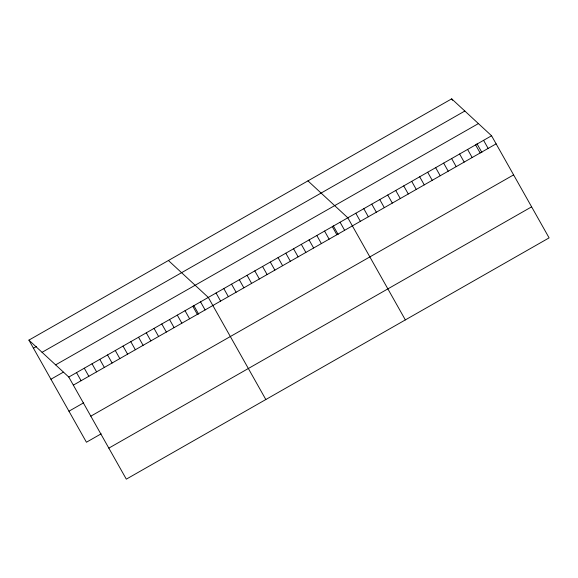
<?xml version="1.0" encoding="UTF-8"?>
<svg xmlns="http://www.w3.org/2000/svg" width="578" height="578" viewBox="0 0 578 578"><rect width="100%" height="100%" fill="white"/><g stroke="black" fill="none" stroke-linecap="round" stroke-linejoin="round"><path stroke-width="0.87" d="M28.9 340.124L451.685 98.845L491.567 135.772L549.1 237.876L126.315 479.155L68.782 377.058L28.9 340.124L86.433 442.228L101.157 433.825M33.452 348.209L36.551 346.439M42.064 352.313L464.849 111.027M55.625 364.87L478.411 123.584M50.936 379.233L63.334 372.16M68.782 377.058L491.567 135.772M73.341 385.136L496.126 143.857M68.948 411.204L83.673 402.794M90.818 416.167L513.604 174.881M108.83 448.131L531.615 206.845M307.937 180.878L347.826 217.812L405.351 319.909M168.422 260.505L208.304 297.432L265.837 399.535M483.584 140.331L488.135 148.409M451.685 98.845L452.516 100.312M476.995 143.763L481.908 152.484M475.6 144.89L480.152 152.968M467.609 149.449L472.168 157.527M459.626 154.001L464.177 162.086M451.642 158.56L456.194 166.645M443.651 163.119L448.21 171.204M435.668 167.678L440.219 175.755M427.684 172.237L432.236 180.314M419.693 176.789L424.252 184.873M411.709 181.347L416.261 189.432M403.726 185.906L408.278 193.991M395.735 190.465L400.294 198.543M387.751 195.024L392.303 203.102M379.768 199.576L384.319 207.661M371.784 204.135L376.336 212.22M363.793 208.694L368.345 216.779M355.81 213.253L360.361 221.331M340.074 222.234L344.625 230.311M333.246 225.796L338.159 234.516M332.321 226.655L336.873 234.74M324.569 231.077L329.12 239.162M316.816 235.506L321.375 243.584M309.064 239.928L313.623 248.005M301.319 244.35L305.87 252.434M293.566 248.771L298.118 256.856M285.814 253.2L290.366 261.278M278.061 257.622L282.613 265.707M270.309 262.044L274.868 270.128M262.564 266.472L267.115 274.55M254.811 270.894L259.363 278.972M247.059 275.316L251.611 283.401M239.306 279.738L243.858 287.822M231.554 284.166L236.113 292.244M223.809 288.588L228.361 296.666M216.056 293.01L220.608 301.095M200.552 301.861L205.103 309.938M193.731 305.422L198.644 314.143M192.799 306.282L197.358 314.36M185.047 310.704L189.606 318.789M177.302 315.126L181.853 323.21M169.549 319.555L174.101 327.632M161.797 323.976L166.348 332.054M154.044 328.398L158.596 336.483M146.292 332.82L150.851 340.904M138.547 337.249L143.098 345.326M130.794 341.67L135.346 349.748M123.042 346.092L127.594 354.177M115.289 350.514L119.841 358.598M107.537 354.943L112.096 363.02M99.792 359.364L104.343 367.442M92.039 363.786L96.591 371.871M84.287 368.208L88.839 376.292M76.534 372.637L81.086 380.714"/></g></svg>
